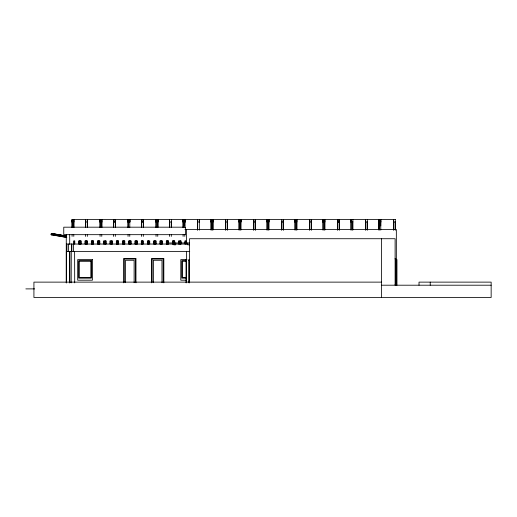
<?xml version="1.0" encoding="UTF-8"?>
<svg xmlns="http://www.w3.org/2000/svg" width="517" height="517" viewBox="0 0 517 517"><rect width="100%" height="100%" fill="white"/><g stroke="black" fill="none" stroke-linecap="round" stroke-linejoin="round"><path stroke-width="0.78" d="M72.076 236.411L72.076 234.796M72.089 227.538L72.115 220.126L72.121 227.383M73.795 236.411L73.795 234.796M73.808 227.538L73.828 220.126L73.841 227.383M85.602 236.411L85.602 234.796M85.615 227.538L85.628 220.126L85.635 221.896M87.321 236.411L87.321 234.796M87.334 227.538L87.354 220.126L87.36 227.383M100.065 236.411L100.065 234.796M100.078 227.538L100.098 220.126L100.111 227.383M101.778 236.411L101.784 234.796M101.797 227.538L101.817 220.126L101.823 227.383M113.591 236.411L113.591 234.796M113.604 227.538L113.624 220.126M115.304 236.411L115.31 234.796M115.323 227.538L115.343 220.126L113.611 220.126L113.63 227.383M128.048 236.411L128.054 234.796M128.067 227.538L128.087 220.126L129.806 220.126L129.786 227.538M129.767 236.411L129.773 234.796M141.574 236.411L141.58 234.796M141.593 227.538L141.613 220.126L143.332 220.126L143.338 227.383M143.293 236.411L143.299 234.796M143.312 227.538L143.332 220.126M156.037 236.411L156.044 234.796M156.056 227.538L156.063 220.126L157.795 220.126L157.808 227.047M156.076 221.896L156.076 220.126L156.069 221.896L157.788 221.896M157.756 236.411L157.763 234.796M157.775 227.538L157.795 220.126L157.801 227.383M169.563 236.411L169.57 234.796M169.582 227.538L169.602 220.126M171.282 236.411L171.282 234.796M171.301 227.538L171.301 221.741M183.089 236.411L183.096 234.796M183.108 227.538L183.128 220.126L183.134 227.383M184.827 222.549L184.834 220.126L184.853 227.383M184.808 236.411L184.808 234.796M184.827 225.929L184.847 220.126M197.565 229.962L197.591 220.126L197.61 230.117M199.303 221.896L199.31 220.126L199.329 230.117M211.091 229.962L211.104 220.126L211.136 230.117M212.81 229.962L212.836 220.126L212.849 230.117M225.554 229.962L225.58 220.126L225.599 230.117M227.267 229.962L227.293 220.126L227.312 230.117M239.08 229.962L239.106 220.126L239.119 230.117M240.793 229.962L240.819 220.126L240.838 230.117M253.543 229.962L253.563 220.126L253.582 230.117M255.249 229.806L255.269 220.126L255.301 230.117M255.256 229.962L255.282 220.126M267.063 229.962L267.089 220.126L267.108 230.117M268.782 229.962L268.808 220.126M281.526 229.962L281.539 221.741M283.245 229.962L283.271 220.126L283.29 230.117M295.052 229.962L295.078 220.126L296.797 220.126L296.816 230.117M296.771 229.962L296.797 220.126M309.515 229.962L309.541 220.126L309.56 230.117M311.234 229.962L311.26 220.126L311.279 230.117M323.041 229.962L323.067 220.126L324.786 220.126L324.76 229.962M337.504 229.962L337.53 220.126L339.249 220.126L339.223 229.962M351.03 229.962L351.056 220.126L351.075 230.117M352.749 229.962L352.756 221.741M365.493 229.962L365.519 220.126L365.538 230.117M367.212 229.962L367.219 221.741M379.013 229.806L379.032 220.126L379.064 230.117M379.019 229.962L379.045 220.126M380.745 225.929L380.745 221.741M393.482 229.962L393.502 220.126L393.521 230.117M395.195 229.962L395.208 221.741M52.23 234.744L52.456 233.516L51.28 233.516L51.054 234.744L66.732 237.49M51.183 234.744L51.409 233.516M51.532 233.516L51.312 234.744L51.545 233.516L66.053 235.985M51.441 234.744L51.674 233.516M51.577 234.744L51.803 233.516M51.933 233.516L51.706 234.744L66.745 237.348M51.836 234.744L52.068 233.516M52.185 233.516L51.965 234.744L52.198 233.516L66.441 235.985M52.101 234.744L52.327 233.516M395.324 219.505L71.999 219.505L71.999 222L73.937 222L73.873 219.505M113.617 221.896L115.343 221.896M128.08 221.896L129.806 221.896M141.606 221.896L143.325 221.896M295.071 221.896L296.79 221.896M323.054 221.896L324.779 221.896M337.517 221.896L339.242 221.896M101.92 222L99.981 222L99.981 219.505M113.507 222L115.446 222L115.446 219.505M183.076 222L183.076 219.505L183.012 222L184.95 222L184.95 219.505M197.539 222L197.539 219.505L197.475 222L199.413 222L199.349 219.505M211.001 222L212.939 222L212.939 219.505M238.983 222L240.922 222L240.922 219.505L240.857 222M255.32 222L255.32 219.505L255.385 222L253.446 222L253.446 219.505M281.435 222L283.374 222L283.374 219.505M311.299 222L311.299 219.505L311.363 222L309.425 222L309.489 219.505M337.414 222L339.352 222L339.352 219.505M184.944 229.503L396.339 229.503L396.339 285.203M168.833 242.977L189.584 242.977M188.098 244.043L66.732 244.043L66.732 251.54M189.584 244.819L187.742 244.819L187.742 242.977M189.72 251.54L66.344 251.54L66.344 282.864M395.111 258.397L395.725 258.397L395.725 285.203M395.111 259.017L395.725 259.017M186.986 259.624L180.795 259.624L180.795 280.195L186.217 280.195M189.584 259.624L188.97 259.624L188.97 282.805M396.339 259.624L396.953 259.624L396.953 285.203M186.042 260.148L186.514 260.148M189.119 260.148L189.584 260.148M188.97 260.219L189.584 260.219M186.566 260.658L181.829 260.658L181.829 278.159L186.566 278.159M186.204 261.266L182.314 261.266L182.314 277.545L186.204 277.545M381.507 282.127L33.922 282.127L33.922 297.495L491.15 297.495L491.15 282.127L419.016 282.127L419.016 285.203M395.111 284.589L395.725 284.589M381.507 285.203L491.15 285.203M25.85 288.893L34.678 288.893M51.267 233.516L65.394 235.985M395.227 221.664L395.24 230.117M380.764 221.664L380.777 230.117M367.238 221.664L367.251 230.117M352.775 221.664L352.794 230.117M339.236 220.126L339.268 230.117M337.517 220.126L337.549 230.117M324.773 220.126L324.805 230.117M323.054 220.126L323.086 230.117M295.065 220.126L295.097 230.117M283.258 220.126L283.284 229.735M281.558 221.664L281.571 230.117M268.795 220.126L268.827 230.117M212.817 220.126L212.842 229.735M171.321 221.664L171.327 227.383M169.589 220.126L169.608 227.383M156.076 220.126L156.082 227.383M141.6 220.126L141.619 227.383M128.074 220.126L128.093 227.383M115.33 220.126L115.349 227.383M87.341 220.126L87.347 221.896M85.628 220.126L85.648 227.383M430.222 282.127L430.222 285.203M395.259 219.505L395.324 222L393.385 222L393.385 219.505M395.111 285.203L395.111 238.725L189.584 238.725L189.584 282.805M393.45 219.505L393.45 222M381.507 238.725L381.507 297.495M380.861 219.505L380.861 222L378.922 222L378.922 219.505M380.796 219.505L380.796 222M378.987 219.505L378.987 222M367.341 219.505L367.341 222L365.403 222L365.403 219.505M365.467 219.505L365.467 222M352.878 219.505L352.878 222L350.94 222L350.94 219.505M351.004 219.505L351.004 222M339.288 219.505L339.288 222M337.414 219.505L337.478 222M324.825 219.505L324.889 222L322.951 222L322.951 219.505M323.015 219.505L323.015 222M296.9 219.505L296.836 222L294.961 222L294.961 219.505M295.026 219.505L295.026 222M283.31 219.505L283.31 222M281.435 219.505L281.5 222M268.911 219.505L268.911 222L266.972 222L267.037 219.505M268.846 219.505L268.846 222M253.511 219.505L253.511 222M238.983 219.505L239.048 222M227.331 219.505L227.396 222L225.464 222L225.464 219.505M225.528 219.505L225.528 222M212.875 219.505L212.875 222M211.001 219.505L211.065 222M189.119 259.624L189.119 282.805M186.514 229.503L186.514 244.03M186.514 251.294L186.514 282.805M186.042 259.624L186.042 282.805M185.926 244.043L185.926 240.922L185.047 240.922L185.047 244.043M185.144 240.922L185.144 244.043M184.886 219.505L184.886 222M180.963 244.043L180.963 240.922L180.09 240.922L180.09 244.043M180.872 240.922L180.872 244.043M180.187 240.922L180.187 244.043M179.677 244.043L179.677 240.922L178.804 240.922L178.804 244.043M178.895 240.922L178.895 244.043M175.677 242.977L175.677 244.819L173.828 244.819L173.848 240.922L174.72 240.922L174.72 243.261M174.63 240.922L174.63 243.261M173.938 240.922L173.938 244.043M173.434 244.043L173.434 240.922L172.555 240.922L172.555 244.043M173.337 240.922L173.337 244.043M172.652 240.922L172.652 244.043M171.424 219.505L171.424 222L169.486 222L169.486 219.505M169.55 219.505L169.55 222M168.471 244.043L168.471 240.922L167.598 240.922L167.598 244.043M168.38 240.922L168.38 244.043M167.695 240.922L167.695 244.043M167.185 244.043L167.185 240.922L166.312 240.922L166.312 244.043M167.094 240.922L167.094 244.043M166.403 240.922L166.403 244.043M163.824 282.838L163.824 258.397L151.533 258.397L151.533 282.838M163.21 282.192L163.21 259.017L152.147 259.017L152.147 282.192M162.228 244.043L162.228 240.922L161.356 240.922L161.356 244.043M162.131 240.922L162.131 244.043M161.983 282.709L161.983 260.264L153.375 260.264L153.375 282.709M161.446 240.922L161.446 244.043M160.936 244.043L160.936 240.922L160.063 240.922L160.063 244.043M160.845 240.922L160.845 244.043M160.16 240.922L160.16 244.043M157.898 219.505L157.898 222L155.96 222L156.024 219.505M157.834 219.505L157.834 222M155.979 244.043L155.979 240.922L155.106 240.922L155.106 244.043M155.888 240.922L155.888 244.043M155.203 240.922L155.203 244.043M154.693 244.043L154.693 240.922L153.82 240.922L153.82 244.043M154.602 240.922L154.602 244.043M153.911 240.922L153.911 244.043M149.736 244.043L149.736 240.922L148.864 240.922L148.864 244.043M148.954 240.922L148.954 244.043M148.444 244.043L148.444 240.922L147.571 240.922L147.571 244.043M148.353 240.922L148.353 244.043M147.668 240.922L147.668 244.043M143.435 219.505L143.435 222L141.496 222L141.561 219.505M143.487 244.043L143.487 240.922L142.614 240.922L142.614 244.043M143.371 219.505L143.371 222M142.705 240.922L142.705 244.043M142.201 244.043L142.201 240.922L141.328 240.922L141.328 244.043M142.104 240.922L142.104 244.043M141.419 240.922L141.419 244.043M137.244 244.043L137.244 240.922L136.365 240.922L136.365 244.043M137.147 240.922L137.147 244.043M136.462 240.922L136.462 244.043M135.952 244.043L135.952 240.922L135.079 240.922L135.079 244.043M135.965 282.838L135.965 258.397L123.666 258.397L123.666 282.838M135.861 240.922L135.861 244.043M135.351 282.192L135.351 259.017L124.28 259.017L124.28 282.192M135.17 240.922L135.17 244.043M134.116 282.709L134.116 260.264L125.515 260.264L125.515 282.709M130.995 244.043L130.995 240.922L130.122 240.922L130.122 244.043M130.904 240.922L130.904 244.043M130.213 240.922L130.213 244.043M129.909 219.505L129.909 222L127.97 222L127.97 219.505M129.845 219.505L129.845 222M129.709 244.043L129.709 240.922L128.836 240.922L128.836 244.043M129.612 240.922L129.612 244.043M128.927 240.922L128.927 244.043M128.035 219.505L128.035 222M124.752 244.043L124.752 240.922L123.873 240.922L123.873 244.043M124.655 240.922L124.655 244.043M123.97 240.922L123.97 244.043M123.46 244.043L123.46 240.922L122.587 240.922L122.587 244.043M123.369 240.922L123.369 244.043M122.678 240.922L122.678 244.043M118.503 244.043L118.503 240.922L117.63 240.922L117.63 244.043M118.412 240.922L118.412 244.043M117.721 240.922L117.721 244.043M117.217 244.043L117.217 240.922L116.338 240.922L116.338 244.043M117.12 240.922L117.12 244.043M116.435 240.922L116.435 244.043M115.381 219.505L115.381 222M113.507 219.505L113.572 222M112.26 244.043L112.26 240.922L111.381 240.922L111.381 244.043M112.163 240.922L112.163 244.043M111.478 240.922L111.478 244.043M110.968 244.043L110.968 240.922L110.095 240.922L110.095 244.043M110.186 240.922L110.186 244.043M106.011 244.043L106.011 240.922L105.138 240.922L105.138 244.043M105.92 240.922L105.92 244.043M105.229 240.922L105.229 244.043M104.725 244.043L104.725 240.922L103.846 240.922L103.846 244.043M103.943 240.922L103.943 244.043M101.92 219.505L101.855 222M100.046 219.505L100.046 222M99.762 244.043L99.762 240.922L98.889 240.922L98.889 244.043M99.671 240.922L99.671 244.043M98.986 240.922L98.986 244.043M98.476 244.043L98.476 240.922L97.603 240.922L97.603 244.043M98.385 240.922L98.385 244.043M97.694 240.922L97.694 244.043M93.519 244.043L93.519 240.922L92.646 240.922L92.646 244.043M93.422 240.922L93.422 244.043M92.737 240.922L92.737 244.043M92.233 244.043L92.233 240.922L91.354 240.922L91.354 244.043M92.136 240.922L92.136 244.043M91.451 240.922L91.451 244.043M87.457 219.505L87.457 222L85.518 222L85.518 219.505M87.392 219.505L87.392 222M87.27 244.043L87.27 240.922L86.397 240.922L86.397 244.043M87.179 240.922L87.179 244.043M86.494 240.922L86.494 244.043M85.984 244.043L85.984 240.922L85.111 240.922L85.111 244.043M85.893 240.922L85.893 244.043M85.202 240.922L85.202 244.043M81.027 244.043L81.027 240.922L80.154 240.922L80.154 244.043M80.93 240.922L80.93 244.043M80.245 240.922L80.245 244.043M79.734 244.043L79.734 240.922L78.862 240.922L78.862 244.043M79.644 240.922L79.644 244.043M78.959 240.922L78.959 244.043M74.778 244.043L74.778 240.922L73.905 240.922L73.905 244.043M74.616 251.54L74.694 282.864M73.996 240.922L73.996 244.043M73.485 244.043L73.485 251.54M72.063 219.505L72.063 222M71.766 244.043L71.766 251.54M71.682 244.043L71.682 251.54M71.262 251.54L71.184 282.864M69.782 251.54L69.782 282.864M69.698 234.673L69.698 244.315M69.698 251.54L69.698 282.864M68.528 244.043L68.528 251.54M66.809 244.043L66.809 251.54M66.266 234.673L66.266 282.864M185.564 227.183L63.759 227.183L63.759 234.673L185.564 234.673L185.564 227.183M92.394 259.624L77.686 259.624L77.686 280.195L92.394 280.195L92.394 259.624M91.36 260.658L78.72 260.658L78.72 278.159L91.36 278.159L91.36 260.658M90.876 261.266L79.204 261.266L79.204 277.545L90.876 277.545L90.876 261.266"/></g></svg>
